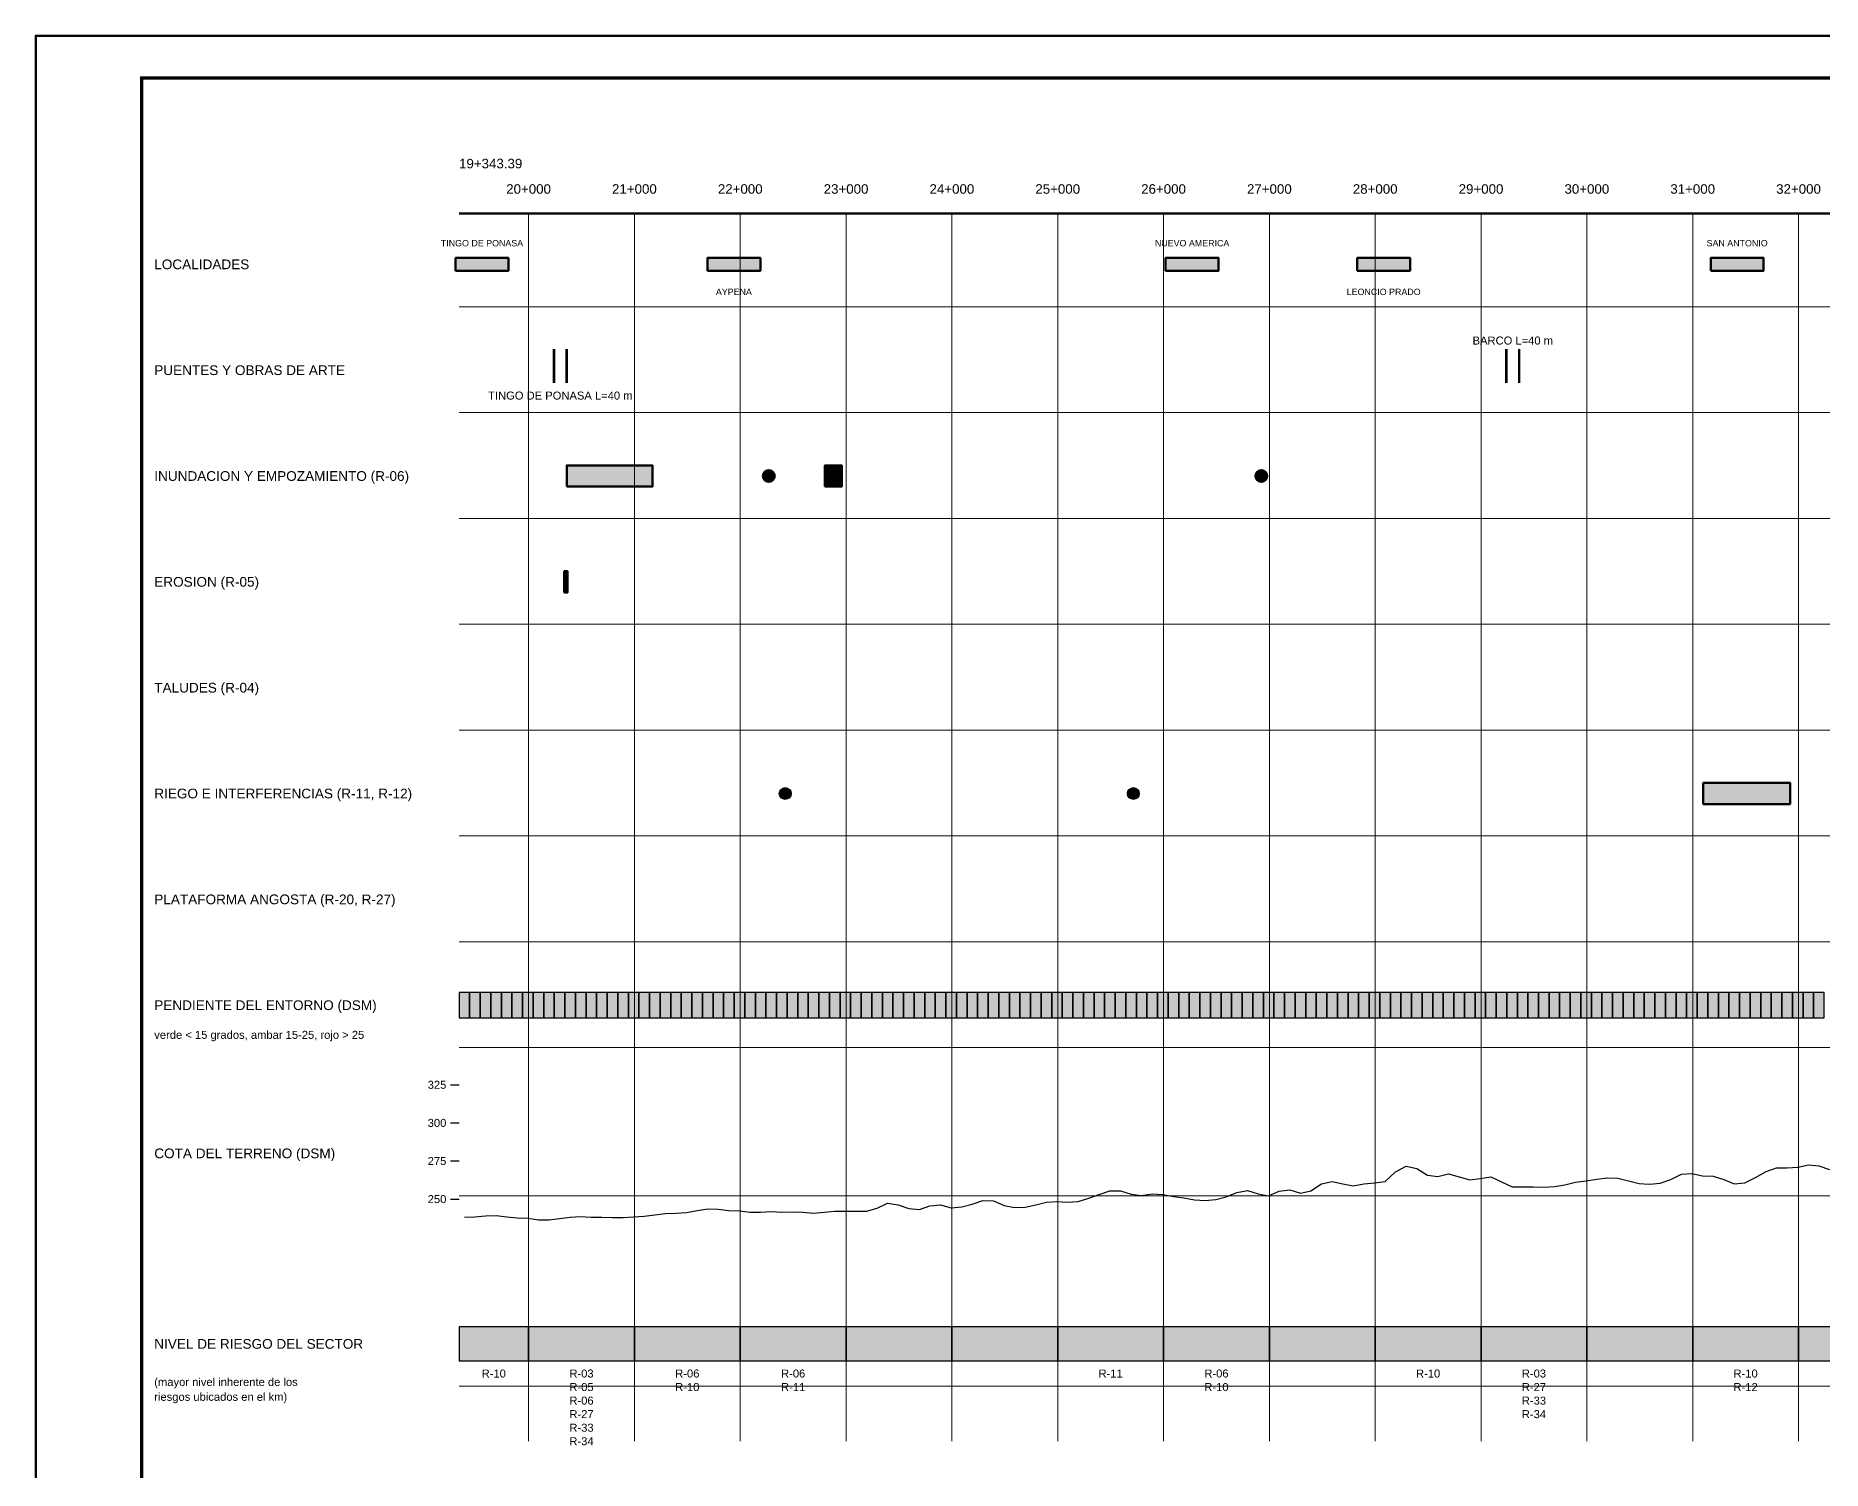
# Model space of a CAD drawing. Header units: metres. Extents: x 360050 to 393690, y 9180000 to 9233950.
# Drawn here: x 360050 to 376931, y 9190206 to 9203760 of the extents above; entities that cross this region are included whole.
import ezdxf
from ezdxf.enums import TextEntityAlignment as Align

# ---------------------------------------------------------------- set-up
doc = ezdxf.new("R2010")
doc.units = ezdxf.units.M
doc.header["$LTSCALE"] = 0.25
for name, color, linetype, lineweight in [('EJE-VIA', 5, 'CONTINUOUS', 60), ('GRILLA', 9, 'CONTINUOUS', 13), ('MARCO', 7, 'CONTINUOUS', 50), ('TERRENO', 7, 'CONTINUOUS', 30)]:
    doc.layers.add(name, color=color, linetype=linetype, lineweight=lineweight)
for name, color, linetype in [('LOCALIDADES', 7, 'CONTINUOUS'), ('PROGRESIVAS', 5, 'CONTINUOUS'), ('TEXTOS', 7, 'CONTINUOUS')]:
    doc.layers.add(name, color=color, linetype=linetype)
for name, color, linetype, true_color in [('NIVEL-ALTO', 1, 'CONTINUOUS', 0xe63c3c), ('NIVEL-BAJO', 3, 'CONTINUOUS', 0x6eb45a), ('NIVEL-MODERADO', 30, 'CONTINUOUS', 0xf5be28), ('R-INTERFERENCIAS', 3, 'CONTINUOUS', 0x00c800), ('R-PUENTES', 1, 'CONTINUOUS', 0xe60000)]:
    doc.layers.add(name, color=color, linetype=linetype, true_color=true_color)
for name, color, linetype, lineweight, true_color in [('R-EROSION', 6, 'CONTINUOUS', 100, 0xdc00dc), ('R-INUNDACION', 150, 'CONTINUOUS', 100, 0x286edc), ('R-PREDIOS', 30, 'CONTINUOUS', 100, 0xe68200), ('R-RIEGO', 140, 'CONTINUOUS', 100, 0x008c8c)]:
    doc.layers.add(name, color=color, linetype=linetype, lineweight=lineweight, true_color=true_color)
doc.styles.get("Standard").update_dxf_attribs({"font": 'arial.ttf'})

msp = doc.modelspace()

# ---------------------------------------------------------------- hatches: boundary and pattern name
at = {"layer": 'NIVEL-ALTO', "true_color": 0xe63c3c}
h = msp.add_hatch(color=7, dxfattribs=at)
h.dxf.hatch_style = 1
h.paths.add_polyline_path([(373450, 9194480), (373550, 9194480), (373550, 9194720), (373450, 9194720)])
h = msp.add_hatch(color=7, dxfattribs=at)
h.dxf.hatch_style = 1
h.paths.add_polyline_path([(373550, 9194480), (373650, 9194480), (373650, 9194720), (373550, 9194720)])
h = msp.add_hatch(color=7, dxfattribs=at)
h.dxf.hatch_style = 1
h.paths.add_polyline_path([(373650, 9194480), (373750, 9194480), (373750, 9194720), (373650, 9194720)])
at = {"layer": 'NIVEL-BAJO', "true_color": 0x6eb45a}
h = msp.add_hatch(color=7, dxfattribs=at)
h.dxf.hatch_style = 1
h.paths.add_polyline_path([(364050, 9194480), (364150, 9194480), (364150, 9194720), (364050, 9194720)])
h = msp.add_hatch(color=7, dxfattribs=at)
h.dxf.hatch_style = 1
h.paths.add_polyline_path([(364150, 9194480), (364250, 9194480), (364250, 9194720), (364150, 9194720)])
h = msp.add_hatch(color=7, dxfattribs=at)
h.dxf.hatch_style = 1
h.paths.add_polyline_path([(364250, 9194480), (364350, 9194480), (364350, 9194720), (364250, 9194720)])
h = msp.add_hatch(color=7, dxfattribs=at)
h.dxf.hatch_style = 1
h.paths.add_polyline_path([(364350, 9194480), (364450, 9194480), (364450, 9194720), (364350, 9194720)])
h = msp.add_hatch(color=7, dxfattribs=at)
h.dxf.hatch_style = 1
h.paths.add_polyline_path([(364450, 9194480), (364550, 9194480), (364550, 9194720), (364450, 9194720)])
h = msp.add_hatch(color=7, dxfattribs=at)
h.dxf.hatch_style = 1
h.paths.add_polyline_path([(364550, 9194480), (364650, 9194480), (364650, 9194720), (364550, 9194720)])
h = msp.add_hatch(color=7, dxfattribs=at)
h.dxf.hatch_style = 1
h.paths.add_polyline_path([(364650, 9194480), (364750, 9194480), (364750, 9194720), (364650, 9194720)])
h = msp.add_hatch(color=7, dxfattribs=at)
h.dxf.hatch_style = 1
h.paths.add_polyline_path([(364750, 9194480), (364850, 9194480), (364850, 9194720), (364750, 9194720)])
h = msp.add_hatch(color=7, dxfattribs=at)
h.dxf.hatch_style = 1
h.paths.add_polyline_path([(364850, 9194480), (364950, 9194480), (364950, 9194720), (364850, 9194720)])
h = msp.add_hatch(color=7, dxfattribs=at)
h.dxf.hatch_style = 1
h.paths.add_polyline_path([(364950, 9194480), (365050, 9194480), (365050, 9194720), (364950, 9194720)])
h = msp.add_hatch(color=7, dxfattribs=at)
h.dxf.hatch_style = 1
h.paths.add_polyline_path([(365050, 9194480), (365150, 9194480), (365150, 9194720), (365050, 9194720)])
h = msp.add_hatch(color=7, dxfattribs=at)
h.dxf.hatch_style = 1
h.paths.add_polyline_path([(365150, 9194480), (365250, 9194480), (365250, 9194720), (365150, 9194720)])
h = msp.add_hatch(color=7, dxfattribs=at)
h.dxf.hatch_style = 1
h.paths.add_polyline_path([(365250, 9194480), (365350, 9194480), (365350, 9194720), (365250, 9194720)])
h = msp.add_hatch(color=7, dxfattribs=at)
h.dxf.hatch_style = 1
h.paths.add_polyline_path([(365350, 9194480), (365450, 9194480), (365450, 9194720), (365350, 9194720)])
h = msp.add_hatch(color=7, dxfattribs=at)
h.dxf.hatch_style = 1
h.paths.add_polyline_path([(365450, 9194480), (365550, 9194480), (365550, 9194720), (365450, 9194720)])
h = msp.add_hatch(color=7, dxfattribs=at)
h.dxf.hatch_style = 1
h.paths.add_polyline_path([(365550, 9194480), (365650, 9194480), (365650, 9194720), (365550, 9194720)])
h = msp.add_hatch(color=7, dxfattribs=at)
h.dxf.hatch_style = 1
h.paths.add_polyline_path([(365650, 9194480), (365750, 9194480), (365750, 9194720), (365650, 9194720)])
h = msp.add_hatch(color=7, dxfattribs=at)
h.dxf.hatch_style = 1
h.paths.add_polyline_path([(365750, 9194480), (365850, 9194480), (365850, 9194720), (365750, 9194720)])
h = msp.add_hatch(color=7, dxfattribs=at)
h.dxf.hatch_style = 1
h.paths.add_polyline_path([(365850, 9194480), (365950, 9194480), (365950, 9194720), (365850, 9194720)])
h = msp.add_hatch(color=7, dxfattribs=at)
h.dxf.hatch_style = 1
h.paths.add_polyline_path([(365950, 9194480), (366050, 9194480), (366050, 9194720), (365950, 9194720)])
h = msp.add_hatch(color=7, dxfattribs=at)
h.dxf.hatch_style = 1
h.paths.add_polyline_path([(366050, 9194480), (366150, 9194480), (366150, 9194720), (366050, 9194720)])
h = msp.add_hatch(color=7, dxfattribs=at)
h.dxf.hatch_style = 1
h.paths.add_polyline_path([(366150, 9194480), (366250, 9194480), (366250, 9194720), (366150, 9194720)])
h = msp.add_hatch(color=7, dxfattribs=at)
h.dxf.hatch_style = 1
h.paths.add_polyline_path([(366250, 9194480), (366350, 9194480), (366350, 9194720), (366250, 9194720)])
h = msp.add_hatch(color=7, dxfattribs=at)
h.dxf.hatch_style = 1
h.paths.add_polyline_path([(366350, 9194480), (366450, 9194480), (366450, 9194720), (366350, 9194720)])
h = msp.add_hatch(color=7, dxfattribs=at)
h.dxf.hatch_style = 1
h.paths.add_polyline_path([(366450, 9194480), (366550, 9194480), (366550, 9194720), (366450, 9194720)])
h = msp.add_hatch(color=7, dxfattribs=at)
h.dxf.hatch_style = 1
h.paths.add_polyline_path([(366550, 9194480), (366650, 9194480), (366650, 9194720), (366550, 9194720)])
h = msp.add_hatch(color=7, dxfattribs=at)
h.dxf.hatch_style = 1
h.paths.add_polyline_path([(366650, 9194480), (366750, 9194480), (366750, 9194720), (366650, 9194720)])
h = msp.add_hatch(color=7, dxfattribs=at)
h.dxf.hatch_style = 1
h.paths.add_polyline_path([(366750, 9194480), (366850, 9194480), (366850, 9194720), (366750, 9194720)])
h = msp.add_hatch(color=7, dxfattribs=at)
h.dxf.hatch_style = 1
h.paths.add_polyline_path([(366850, 9194480), (366950, 9194480), (366950, 9194720), (366850, 9194720)])
h = msp.add_hatch(color=7, dxfattribs=at)
h.dxf.hatch_style = 1
h.paths.add_polyline_path([(366950, 9194480), (367050, 9194480), (367050, 9194720), (366950, 9194720)])
h = msp.add_hatch(color=7, dxfattribs=at)
h.dxf.hatch_style = 1
h.paths.add_polyline_path([(367050, 9194480), (367150, 9194480), (367150, 9194720), (367050, 9194720)])
h = msp.add_hatch(color=7, dxfattribs=at)
h.dxf.hatch_style = 1
h.paths.add_polyline_path([(367150, 9194480), (367250, 9194480), (367250, 9194720), (367150, 9194720)])
h = msp.add_hatch(color=7, dxfattribs=at)
h.dxf.hatch_style = 1
h.paths.add_polyline_path([(367250, 9194480), (367350, 9194480), (367350, 9194720), (367250, 9194720)])
h = msp.add_hatch(color=7, dxfattribs=at)
h.dxf.hatch_style = 1
h.paths.add_polyline_path([(367350, 9194480), (367450, 9194480), (367450, 9194720), (367350, 9194720)])
h = msp.add_hatch(color=7, dxfattribs=at)
h.dxf.hatch_style = 1
h.paths.add_polyline_path([(367450, 9194480), (367550, 9194480), (367550, 9194720), (367450, 9194720)])
h = msp.add_hatch(color=7, dxfattribs=at)
h.dxf.hatch_style = 1
h.paths.add_polyline_path([(367550, 9194480), (367650, 9194480), (367650, 9194720), (367550, 9194720)])
h = msp.add_hatch(color=7, dxfattribs=at)
h.dxf.hatch_style = 1
h.paths.add_polyline_path([(367650, 9194480), (367750, 9194480), (367750, 9194720), (367650, 9194720)])
h = msp.add_hatch(color=7, dxfattribs=at)
h.dxf.hatch_style = 1
h.paths.add_polyline_path([(367750, 9194480), (367850, 9194480), (367850, 9194720), (367750, 9194720)])
h = msp.add_hatch(color=7, dxfattribs=at)
h.dxf.hatch_style = 1
h.paths.add_polyline_path([(367850, 9194480), (367950, 9194480), (367950, 9194720), (367850, 9194720)])
h = msp.add_hatch(color=7, dxfattribs=at)
h.dxf.hatch_style = 1
h.paths.add_polyline_path([(367950, 9194480), (368050, 9194480), (368050, 9194720), (367950, 9194720)])
h = msp.add_hatch(color=7, dxfattribs=at)
h.dxf.hatch_style = 1
h.paths.add_polyline_path([(368050, 9194480), (368150, 9194480), (368150, 9194720), (368050, 9194720)])
h = msp.add_hatch(color=7, dxfattribs=at)
h.dxf.hatch_style = 1
h.paths.add_polyline_path([(368150, 9194480), (368250, 9194480), (368250, 9194720), (368150, 9194720)])
h = msp.add_hatch(color=7, dxfattribs=at)
h.dxf.hatch_style = 1
h.paths.add_polyline_path([(368250, 9194480), (368350, 9194480), (368350, 9194720), (368250, 9194720)])
h = msp.add_hatch(color=7, dxfattribs=at)
h.dxf.hatch_style = 1
h.paths.add_polyline_path([(368350, 9194480), (368450, 9194480), (368450, 9194720), (368350, 9194720)])
h = msp.add_hatch(color=7, dxfattribs=at)
h.dxf.hatch_style = 1
h.paths.add_polyline_path([(368450, 9194480), (368550, 9194480), (368550, 9194720), (368450, 9194720)])
h = msp.add_hatch(color=7, dxfattribs=at)
h.dxf.hatch_style = 1
h.paths.add_polyline_path([(368550, 9194480), (368650, 9194480), (368650, 9194720), (368550, 9194720)])
h = msp.add_hatch(color=7, dxfattribs=at)
h.dxf.hatch_style = 1
h.paths.add_polyline_path([(368650, 9194480), (368750, 9194480), (368750, 9194720), (368650, 9194720)])
h = msp.add_hatch(color=7, dxfattribs=at)
h.dxf.hatch_style = 1
h.paths.add_polyline_path([(368750, 9194480), (368850, 9194480), (368850, 9194720), (368750, 9194720)])
h = msp.add_hatch(color=7, dxfattribs=at)
h.dxf.hatch_style = 1
h.paths.add_polyline_path([(368850, 9194480), (368950, 9194480), (368950, 9194720), (368850, 9194720)])
h = msp.add_hatch(color=7, dxfattribs=at)
h.dxf.hatch_style = 1
h.paths.add_polyline_path([(368950, 9194480), (369050, 9194480), (369050, 9194720), (368950, 9194720)])
h = msp.add_hatch(color=7, dxfattribs=at)
h.dxf.hatch_style = 1
h.paths.add_polyline_path([(369050, 9194480), (369150, 9194480), (369150, 9194720), (369050, 9194720)])
h = msp.add_hatch(color=7, dxfattribs=at)
h.dxf.hatch_style = 1
h.paths.add_polyline_path([(369150, 9194480), (369250, 9194480), (369250, 9194720), (369150, 9194720)])
h = msp.add_hatch(color=7, dxfattribs=at)
h.dxf.hatch_style = 1
h.paths.add_polyline_path([(369250, 9194480), (369350, 9194480), (369350, 9194720), (369250, 9194720)])
h = msp.add_hatch(color=7, dxfattribs=at)
h.dxf.hatch_style = 1
h.paths.add_polyline_path([(369350, 9194480), (369450, 9194480), (369450, 9194720), (369350, 9194720)])
h = msp.add_hatch(color=7, dxfattribs=at)
h.dxf.hatch_style = 1
h.paths.add_polyline_path([(369450, 9194480), (369550, 9194480), (369550, 9194720), (369450, 9194720)])
h = msp.add_hatch(color=7, dxfattribs=at)
h.dxf.hatch_style = 1
h.paths.add_polyline_path([(369550, 9194480), (369650, 9194480), (369650, 9194720), (369550, 9194720)])
h = msp.add_hatch(color=7, dxfattribs=at)
h.dxf.hatch_style = 1
h.paths.add_polyline_path([(369650, 9194480), (369750, 9194480), (369750, 9194720), (369650, 9194720)])
h = msp.add_hatch(color=7, dxfattribs=at)
h.dxf.hatch_style = 1
h.paths.add_polyline_path([(369750, 9194480), (369850, 9194480), (369850, 9194720), (369750, 9194720)])
h = msp.add_hatch(color=7, dxfattribs=at)
h.dxf.hatch_style = 1
h.paths.add_polyline_path([(369850, 9194480), (369950, 9194480), (369950, 9194720), (369850, 9194720)])
h = msp.add_hatch(color=7, dxfattribs=at)
h.dxf.hatch_style = 1
h.paths.add_polyline_path([(369950, 9194480), (370050, 9194480), (370050, 9194720), (369950, 9194720)])
h = msp.add_hatch(color=7, dxfattribs=at)
h.dxf.hatch_style = 1
h.paths.add_polyline_path([(370050, 9194480), (370150, 9194480), (370150, 9194720), (370050, 9194720)])
h = msp.add_hatch(color=7, dxfattribs=at)
h.dxf.hatch_style = 1
h.paths.add_polyline_path([(370850, 9194480), (370950, 9194480), (370950, 9194720), (370850, 9194720)])
h = msp.add_hatch(color=7, dxfattribs=at)
h.dxf.hatch_style = 1
h.paths.add_polyline_path([(370950, 9194480), (371050, 9194480), (371050, 9194720), (370950, 9194720)])
h = msp.add_hatch(color=7, dxfattribs=at)
h.dxf.hatch_style = 1
h.paths.add_polyline_path([(371050, 9194480), (371150, 9194480), (371150, 9194720), (371050, 9194720)])
h = msp.add_hatch(color=7, dxfattribs=at)
h.dxf.hatch_style = 1
h.paths.add_polyline_path([(371150, 9194480), (371250, 9194480), (371250, 9194720), (371150, 9194720)])
h = msp.add_hatch(color=7, dxfattribs=at)
h.dxf.hatch_style = 1
h.paths.add_polyline_path([(371250, 9194480), (371350, 9194480), (371350, 9194720), (371250, 9194720)])
h = msp.add_hatch(color=7, dxfattribs=at)
h.dxf.hatch_style = 1
h.paths.add_polyline_path([(371350, 9194480), (371450, 9194480), (371450, 9194720), (371350, 9194720)])
h = msp.add_hatch(color=7, dxfattribs=at)
h.dxf.hatch_style = 1
h.paths.add_polyline_path([(371450, 9194480), (371550, 9194480), (371550, 9194720), (371450, 9194720)])
h = msp.add_hatch(color=7, dxfattribs=at)
h.dxf.hatch_style = 1
h.paths.add_polyline_path([(371550, 9194480), (371650, 9194480), (371650, 9194720), (371550, 9194720)])
h = msp.add_hatch(color=7, dxfattribs=at)
h.dxf.hatch_style = 1
h.paths.add_polyline_path([(371650, 9194480), (371750, 9194480), (371750, 9194720), (371650, 9194720)])
h = msp.add_hatch(color=7, dxfattribs=at)
h.dxf.hatch_style = 1
h.paths.add_polyline_path([(371750, 9194480), (371850, 9194480), (371850, 9194720), (371750, 9194720)])
h = msp.add_hatch(color=7, dxfattribs=at)
h.dxf.hatch_style = 1
h.paths.add_polyline_path([(371850, 9194480), (371950, 9194480), (371950, 9194720), (371850, 9194720)])
h = msp.add_hatch(color=7, dxfattribs=at)
h.dxf.hatch_style = 1
h.paths.add_polyline_path([(371950, 9194480), (372050, 9194480), (372050, 9194720), (371950, 9194720)])
h = msp.add_hatch(color=7, dxfattribs=at)
h.dxf.hatch_style = 1
h.paths.add_polyline_path([(372050, 9194480), (372150, 9194480), (372150, 9194720), (372050, 9194720)])
h = msp.add_hatch(color=7, dxfattribs=at)
h.dxf.hatch_style = 1
h.paths.add_polyline_path([(372150, 9194480), (372250, 9194480), (372250, 9194720), (372150, 9194720)])
h = msp.add_hatch(color=7, dxfattribs=at)
h.dxf.hatch_style = 1
h.paths.add_polyline_path([(372250, 9194480), (372350, 9194480), (372350, 9194720), (372250, 9194720)])
h = msp.add_hatch(color=7, dxfattribs=at)
h.dxf.hatch_style = 1
h.paths.add_polyline_path([(372450, 9194480), (372550, 9194480), (372550, 9194720), (372450, 9194720)])
h = msp.add_hatch(color=7, dxfattribs=at)
h.dxf.hatch_style = 1
h.paths.add_polyline_path([(372550, 9194480), (372650, 9194480), (372650, 9194720), (372550, 9194720)])
h = msp.add_hatch(color=7, dxfattribs=at)
h.dxf.hatch_style = 1
h.paths.add_polyline_path([(372650, 9194480), (372750, 9194480), (372750, 9194720), (372650, 9194720)])
h = msp.add_hatch(color=7, dxfattribs=at)
h.dxf.hatch_style = 1
h.paths.add_polyline_path([(372750, 9194480), (372850, 9194480), (372850, 9194720), (372750, 9194720)])
h = msp.add_hatch(color=7, dxfattribs=at)
h.dxf.hatch_style = 1
h.paths.add_polyline_path([(373250, 9194480), (373350, 9194480), (373350, 9194720), (373250, 9194720)])
h = msp.add_hatch(color=7, dxfattribs=at)
h.dxf.hatch_style = 1
h.paths.add_polyline_path([(373950, 9194480), (374050, 9194480), (374050, 9194720), (373950, 9194720)])
h = msp.add_hatch(color=7, dxfattribs=at)
h.dxf.hatch_style = 1
h.paths.add_polyline_path([(374050, 9194480), (374150, 9194480), (374150, 9194720), (374050, 9194720)])
h = msp.add_hatch(color=7, dxfattribs=at)
h.dxf.hatch_style = 1
h.paths.add_polyline_path([(374150, 9194480), (374250, 9194480), (374250, 9194720), (374150, 9194720)])
h = msp.add_hatch(color=7, dxfattribs=at)
h.dxf.hatch_style = 1
h.paths.add_polyline_path([(374250, 9194480), (374350, 9194480), (374350, 9194720), (374250, 9194720)])
h = msp.add_hatch(color=7, dxfattribs=at)
h.dxf.hatch_style = 1
h.paths.add_polyline_path([(374350, 9194480), (374450, 9194480), (374450, 9194720), (374350, 9194720)])
h = msp.add_hatch(color=7, dxfattribs=at)
h.dxf.hatch_style = 1
h.paths.add_polyline_path([(374450, 9194480), (374550, 9194480), (374550, 9194720), (374450, 9194720)])
h = msp.add_hatch(color=7, dxfattribs=at)
h.dxf.hatch_style = 1
h.paths.add_polyline_path([(374550, 9194480), (374650, 9194480), (374650, 9194720), (374550, 9194720)])
h = msp.add_hatch(color=7, dxfattribs=at)
h.dxf.hatch_style = 1
h.paths.add_polyline_path([(374650, 9194480), (374750, 9194480), (374750, 9194720), (374650, 9194720)])
h = msp.add_hatch(color=7, dxfattribs=at)
h.dxf.hatch_style = 1
h.paths.add_polyline_path([(374750, 9194480), (374850, 9194480), (374850, 9194720), (374750, 9194720)])
h = msp.add_hatch(color=7, dxfattribs=at)
h.dxf.hatch_style = 1
h.paths.add_polyline_path([(374850, 9194480), (374950, 9194480), (374950, 9194720), (374850, 9194720)])
h = msp.add_hatch(color=7, dxfattribs=at)
h.dxf.hatch_style = 1
h.paths.add_polyline_path([(374950, 9194480), (375050, 9194480), (375050, 9194720), (374950, 9194720)])
h = msp.add_hatch(color=7, dxfattribs=at)
h.dxf.hatch_style = 1
h.paths.add_polyline_path([(375050, 9194480), (375150, 9194480), (375150, 9194720), (375050, 9194720)])
h = msp.add_hatch(color=7, dxfattribs=at)
h.dxf.hatch_style = 1
h.paths.add_polyline_path([(375350, 9194480), (375450, 9194480), (375450, 9194720), (375350, 9194720)])
h = msp.add_hatch(color=7, dxfattribs=at)
h.dxf.hatch_style = 1
h.paths.add_polyline_path([(375450, 9194480), (375550, 9194480), (375550, 9194720), (375450, 9194720)])
h = msp.add_hatch(color=7, dxfattribs=at)
h.dxf.hatch_style = 1
h.paths.add_polyline_path([(375650, 9194480), (375750, 9194480), (375750, 9194720), (375650, 9194720)])
h = msp.add_hatch(color=7, dxfattribs=at)
h.dxf.hatch_style = 1
h.paths.add_polyline_path([(375750, 9194480), (375850, 9194480), (375850, 9194720), (375750, 9194720)])
h = msp.add_hatch(color=7, dxfattribs=at)
h.dxf.hatch_style = 1
h.paths.add_polyline_path([(375850, 9194480), (375950, 9194480), (375950, 9194720), (375850, 9194720)])
h = msp.add_hatch(color=7, dxfattribs=at)
h.dxf.hatch_style = 1
h.paths.add_polyline_path([(375950, 9194480), (376050, 9194480), (376050, 9194720), (375950, 9194720)])
h = msp.add_hatch(color=7, dxfattribs=at)
h.dxf.hatch_style = 1
h.paths.add_polyline_path([(376750, 9194480), (376850, 9194480), (376850, 9194720), (376750, 9194720)])
h = msp.add_hatch(color=7, dxfattribs=at)
h.dxf.hatch_style = 1
h.paths.add_polyline_path([(376850, 9194480), (376950, 9194480), (376950, 9194720), (376850, 9194720)])
h = msp.add_hatch(color=7, dxfattribs=at)
h.dxf.hatch_style = 1
h.paths.add_polyline_path([(367707, 9191240), (368707, 9191240), (368707, 9191560), (367707, 9191560)])
h = msp.add_hatch(color=7, dxfattribs=at)
h.dxf.hatch_style = 1
h.paths.add_polyline_path([(368707, 9191240), (369707, 9191240), (369707, 9191560), (368707, 9191560)])
h = msp.add_hatch(color=7, dxfattribs=at)
h.dxf.hatch_style = 1
h.paths.add_polyline_path([(371707, 9191240), (372707, 9191240), (372707, 9191560), (371707, 9191560)])
h = msp.add_hatch(color=7, dxfattribs=at)
h.dxf.hatch_style = 1
h.paths.add_polyline_path([(374707, 9191240), (375707, 9191240), (375707, 9191560), (374707, 9191560)])
at = {"layer": 'NIVEL-MODERADO', "true_color": 0xf5be28}
h = msp.add_hatch(color=7, dxfattribs=at)
h.dxf.hatch_style = 1
h.paths.add_polyline_path([(370150, 9194480), (370250, 9194480), (370250, 9194720), (370150, 9194720)])
h = msp.add_hatch(color=7, dxfattribs=at)
h.dxf.hatch_style = 1
h.paths.add_polyline_path([(370250, 9194480), (370350, 9194480), (370350, 9194720), (370250, 9194720)])
h = msp.add_hatch(color=7, dxfattribs=at)
h.dxf.hatch_style = 1
h.paths.add_polyline_path([(370350, 9194480), (370450, 9194480), (370450, 9194720), (370350, 9194720)])
h = msp.add_hatch(color=7, dxfattribs=at)
h.dxf.hatch_style = 1
h.paths.add_polyline_path([(370450, 9194480), (370550, 9194480), (370550, 9194720), (370450, 9194720)])
h = msp.add_hatch(color=7, dxfattribs=at)
h.dxf.hatch_style = 1
h.paths.add_polyline_path([(370550, 9194480), (370650, 9194480), (370650, 9194720), (370550, 9194720)])
h = msp.add_hatch(color=7, dxfattribs=at)
h.dxf.hatch_style = 1
h.paths.add_polyline_path([(370650, 9194480), (370750, 9194480), (370750, 9194720), (370650, 9194720)])
h = msp.add_hatch(color=7, dxfattribs=at)
h.dxf.hatch_style = 1
h.paths.add_polyline_path([(370750, 9194480), (370850, 9194480), (370850, 9194720), (370750, 9194720)])
h = msp.add_hatch(color=7, dxfattribs=at)
h.dxf.hatch_style = 1
h.paths.add_polyline_path([(372350, 9194480), (372450, 9194480), (372450, 9194720), (372350, 9194720)])
h = msp.add_hatch(color=7, dxfattribs=at)
h.dxf.hatch_style = 1
h.paths.add_polyline_path([(372850, 9194480), (372950, 9194480), (372950, 9194720), (372850, 9194720)])
h = msp.add_hatch(color=7, dxfattribs=at)
h.dxf.hatch_style = 1
h.paths.add_polyline_path([(372950, 9194480), (373050, 9194480), (373050, 9194720), (372950, 9194720)])
h = msp.add_hatch(color=7, dxfattribs=at)
h.dxf.hatch_style = 1
h.paths.add_polyline_path([(373050, 9194480), (373150, 9194480), (373150, 9194720), (373050, 9194720)])
h = msp.add_hatch(color=7, dxfattribs=at)
h.dxf.hatch_style = 1
h.paths.add_polyline_path([(373150, 9194480), (373250, 9194480), (373250, 9194720), (373150, 9194720)])
h = msp.add_hatch(color=7, dxfattribs=at)
h.dxf.hatch_style = 1
h.paths.add_polyline_path([(373350, 9194480), (373450, 9194480), (373450, 9194720), (373350, 9194720)])
h = msp.add_hatch(color=7, dxfattribs=at)
h.dxf.hatch_style = 1
h.paths.add_polyline_path([(373750, 9194480), (373850, 9194480), (373850, 9194720), (373750, 9194720)])
h = msp.add_hatch(color=7, dxfattribs=at)
h.dxf.hatch_style = 1
h.paths.add_polyline_path([(373850, 9194480), (373950, 9194480), (373950, 9194720), (373850, 9194720)])
h = msp.add_hatch(color=7, dxfattribs=at)
h.dxf.hatch_style = 1
h.paths.add_polyline_path([(375150, 9194480), (375250, 9194480), (375250, 9194720), (375150, 9194720)])
h = msp.add_hatch(color=7, dxfattribs=at)
h.dxf.hatch_style = 1
h.paths.add_polyline_path([(375250, 9194480), (375350, 9194480), (375350, 9194720), (375250, 9194720)])
h = msp.add_hatch(color=7, dxfattribs=at)
h.dxf.hatch_style = 1
h.paths.add_polyline_path([(375550, 9194480), (375650, 9194480), (375650, 9194720), (375550, 9194720)])
h = msp.add_hatch(color=7, dxfattribs=at)
h.dxf.hatch_style = 1
h.paths.add_polyline_path([(376050, 9194480), (376150, 9194480), (376150, 9194720), (376050, 9194720)])
h = msp.add_hatch(color=7, dxfattribs=at)
h.dxf.hatch_style = 1
h.paths.add_polyline_path([(376150, 9194480), (376250, 9194480), (376250, 9194720), (376150, 9194720)])
h = msp.add_hatch(color=7, dxfattribs=at)
h.dxf.hatch_style = 1
h.paths.add_polyline_path([(376250, 9194480), (376350, 9194480), (376350, 9194720), (376250, 9194720)])
h = msp.add_hatch(color=7, dxfattribs=at)
h.dxf.hatch_style = 1
h.paths.add_polyline_path([(376350, 9194480), (376450, 9194480), (376450, 9194720), (376350, 9194720)])
h = msp.add_hatch(color=7, dxfattribs=at)
h.dxf.hatch_style = 1
h.paths.add_polyline_path([(376450, 9194480), (376550, 9194480), (376550, 9194720), (376450, 9194720)])
h = msp.add_hatch(color=7, dxfattribs=at)
h.dxf.hatch_style = 1
h.paths.add_polyline_path([(376550, 9194480), (376650, 9194480), (376650, 9194720), (376550, 9194720)])
h = msp.add_hatch(color=7, dxfattribs=at)
h.dxf.hatch_style = 1
h.paths.add_polyline_path([(376650, 9194480), (376750, 9194480), (376750, 9194720), (376650, 9194720)])
h = msp.add_hatch(color=7, dxfattribs=at)
h.dxf.hatch_style = 1
h.paths.add_polyline_path([(364050, 9191240), (364707, 9191240), (364707, 9191560), (364050, 9191560)])
h = msp.add_hatch(color=7, dxfattribs=at)
h.dxf.hatch_style = 1
h.paths.add_polyline_path([(364707, 9191240), (365707, 9191240), (365707, 9191560), (364707, 9191560)])
h = msp.add_hatch(color=7, dxfattribs=at)
h.dxf.hatch_style = 1
h.paths.add_polyline_path([(365707, 9191240), (366707, 9191240), (366707, 9191560), (365707, 9191560)])
h = msp.add_hatch(color=7, dxfattribs=at)
h.dxf.hatch_style = 1
h.paths.add_polyline_path([(366707, 9191240), (367707, 9191240), (367707, 9191560), (366707, 9191560)])
h = msp.add_hatch(color=7, dxfattribs=at)
h.dxf.hatch_style = 1
h.paths.add_polyline_path([(369707, 9191240), (370707, 9191240), (370707, 9191560), (369707, 9191560)])
h = msp.add_hatch(color=7, dxfattribs=at)
h.dxf.hatch_style = 1
h.paths.add_polyline_path([(370707, 9191240), (371707, 9191240), (371707, 9191560), (370707, 9191560)])
h = msp.add_hatch(color=7, dxfattribs=at)
h.dxf.hatch_style = 1
h.paths.add_polyline_path([(372707, 9191240), (373707, 9191240), (373707, 9191560), (372707, 9191560)])
h = msp.add_hatch(color=7, dxfattribs=at)
h.dxf.hatch_style = 1
h.paths.add_polyline_path([(373707, 9191240), (374707, 9191240), (374707, 9191560), (373707, 9191560)])
h = msp.add_hatch(color=7, dxfattribs=at)
h.dxf.hatch_style = 1
h.paths.add_polyline_path([(375707, 9191240), (376707, 9191240), (376707, 9191560), (375707, 9191560)])
h = msp.add_hatch(color=7, dxfattribs=at)
h.dxf.hatch_style = 1
h.paths.add_polyline_path([(376707, 9191240), (377707, 9191240), (377707, 9191560), (376707, 9191560)])
at = {"layer": 'R-EROSION', "true_color": 0xdc00dc}
h = msp.add_hatch(color=7, dxfattribs=at)
h.dxf.hatch_style = 1
h.paths.add_polyline_path([(365044, 9198500), (365076, 9198500), (365076, 9198700), (365044, 9198700)])
at = {"layer": 'R-INTERFERENCIAS'}
h = msp.add_hatch(color=256, dxfattribs=at)
edge = h.paths.add_edge_path()
edge.add_arc((367132, 9196600), 56, 0, 360)
h = msp.add_hatch(color=256, dxfattribs=at)
edge = h.paths.add_edge_path()
edge.add_arc((370422, 9196600), 56, 0, 360)
at = {"layer": 'R-INUNDACION', "true_color": 0x286edc}
h = msp.add_hatch(color=7, dxfattribs=at)
h.dxf.hatch_style = 1
h.paths.add_polyline_path([(365067, 9199500), (365877, 9199500), (365877, 9199700), (365067, 9199700)])
h = msp.add_hatch(color=7, dxfattribs=at)
h.dxf.hatch_style = 1
h.paths.add_polyline_path([(367507, 9199500), (367667, 9199500), (367667, 9199700), (367507, 9199700)])
at = {"layer": 'R-INUNDACION'}
h = msp.add_hatch(color=256, dxfattribs=at)
edge = h.paths.add_edge_path()
edge.add_arc((366977, 9199600), 56, 0, 360)
h = msp.add_hatch(color=256, dxfattribs=at)
edge = h.paths.add_edge_path()
edge.add_arc((371631, 9199600), 56, 0, 360)
at = {"layer": 'R-PREDIOS', "true_color": 0xe68200}
h = msp.add_hatch(color=7, dxfattribs=at)
h.dxf.hatch_style = 1
h.paths.add_polyline_path([(364017, 9201540), (364517, 9201540), (364517, 9201660), (364017, 9201660)])
h = msp.add_hatch(color=7, dxfattribs=at)
h.dxf.hatch_style = 1
h.paths.add_polyline_path([(366397, 9201540), (366897, 9201540), (366897, 9201660), (366397, 9201660)])
h = msp.add_hatch(color=7, dxfattribs=at)
h.dxf.hatch_style = 1
h.paths.add_polyline_path([(370727, 9201540), (371227, 9201540), (371227, 9201660), (370727, 9201660)])
h = msp.add_hatch(color=7, dxfattribs=at)
h.dxf.hatch_style = 1
h.paths.add_polyline_path([(372537, 9201540), (373037, 9201540), (373037, 9201660), (372537, 9201660)])
h = msp.add_hatch(color=7, dxfattribs=at)
h.dxf.hatch_style = 1
h.paths.add_polyline_path([(375877, 9201540), (376377, 9201540), (376377, 9201660), (375877, 9201660)])
at = {"layer": 'R-RIEGO', "true_color": 0x008c8c}
h = msp.add_hatch(color=7, dxfattribs=at)
h.dxf.hatch_style = 1
h.paths.add_polyline_path([(375807, 9196500), (376627, 9196500), (376627, 9196700), (375807, 9196700)])

# ---------------------------------------------------------------- linework, layer by layer
at = {"layer": 'EJE-VIA'}
msp.add_line((364050, 9202080), (389400, 9202080), dxfattribs=at)
at = {"layer": 'GRILLA'}
for p, q in [((364707, 9202080), (364707, 9190480)), ((365707, 9202080), (365707, 9190480)), ((366707, 9202080), (366707, 9190480)), ((367707, 9202080), (367707, 9190480)), ((368707, 9202080), (368707, 9190480)), ((369707, 9202080), (369707, 9190480)), ((370707, 9202080), (370707, 9190480)), ((371707, 9202080), (371707, 9190480)), ((372707, 9202080), (372707, 9190480)), ((373707, 9202080), (373707, 9190480)), ((374707, 9202080), (374707, 9190480)), ((375707, 9202080), (375707, 9190480)), ((376707, 9202080), (376707, 9190480)), ((364050, 9201200), (389400, 9201200)), ((364050, 9200200), (389400, 9200200)), ((364050, 9199200), (389400, 9199200)), ((364050, 9198200), (389400, 9198200)), ((364050, 9197200), (389400, 9197200)), ((364050, 9196200), (389400, 9196200)), ((364050, 9195200), (389400, 9195200)), ((364050, 9194200), (389400, 9194200)), ((364050, 9192800), (389400, 9192800)), ((364050, 9191000), (389400, 9191000))]:
    msp.add_line(p, q, dxfattribs=at)
at = {"layer": 'MARCO'}
msp.add_lwpolyline([(360050, 9180000), (393690, 9180000), (393690, 9203760), (360050, 9203760)], close=True, dxfattribs=at)
at = {"layer": 'MARCO', "const_width": 32}
msp.add_lwpolyline([(361050, 9180400), (393290, 9180400), (393290, 9203360), (361050, 9203360)], close=True, dxfattribs=at)
at = {"layer": 'NIVEL-ALTO'}
for points in [[(373450, 9194480), (373550, 9194480), (373550, 9194720), (373450, 9194720)], [(373550, 9194480), (373650, 9194480), (373650, 9194720), (373550, 9194720)], [(373650, 9194480), (373750, 9194480), (373750, 9194720), (373650, 9194720)]]:
    msp.add_lwpolyline(points, close=True, dxfattribs=at)
at = {"layer": 'NIVEL-BAJO'}
for points in [[(364050, 9194480), (364150, 9194480), (364150, 9194720), (364050, 9194720)], [(364150, 9194480), (364250, 9194480), (364250, 9194720), (364150, 9194720)], [(364250, 9194480), (364350, 9194480), (364350, 9194720), (364250, 9194720)], [(364350, 9194480), (364450, 9194480), (364450, 9194720), (364350, 9194720)], [(364450, 9194480), (364550, 9194480), (364550, 9194720), (364450, 9194720)], [(364550, 9194480), (364650, 9194480), (364650, 9194720), (364550, 9194720)], [(364650, 9194480), (364750, 9194480), (364750, 9194720), (364650, 9194720)], [(364750, 9194480), (364850, 9194480), (364850, 9194720), (364750, 9194720)], [(364850, 9194480), (364950, 9194480), (364950, 9194720), (364850, 9194720)], [(364950, 9194480), (365050, 9194480), (365050, 9194720), (364950, 9194720)], [(365050, 9194480), (365150, 9194480), (365150, 9194720), (365050, 9194720)], [(365150, 9194480), (365250, 9194480), (365250, 9194720), (365150, 9194720)], [(365250, 9194480), (365350, 9194480), (365350, 9194720), (365250, 9194720)], [(365350, 9194480), (365450, 9194480), (365450, 9194720), (365350, 9194720)], [(365450, 9194480), (365550, 9194480), (365550, 9194720), (365450, 9194720)], [(365550, 9194480), (365650, 9194480), (365650, 9194720), (365550, 9194720)], [(365650, 9194480), (365750, 9194480), (365750, 9194720), (365650, 9194720)], [(365750, 9194480), (365850, 9194480), (365850, 9194720), (365750, 9194720)], [(365850, 9194480), (365950, 9194480), (365950, 9194720), (365850, 9194720)], [(365950, 9194480), (366050, 9194480), (366050, 9194720), (365950, 9194720)], [(366050, 9194480), (366150, 9194480), (366150, 9194720), (366050, 9194720)], [(366150, 9194480), (366250, 9194480), (366250, 9194720), (366150, 9194720)], [(366250, 9194480), (366350, 9194480), (366350, 9194720), (366250, 9194720)], [(366350, 9194480), (366450, 9194480), (366450, 9194720), (366350, 9194720)], [(366450, 9194480), (366550, 9194480), (366550, 9194720), (366450, 9194720)], [(366550, 9194480), (366650, 9194480), (366650, 9194720), (366550, 9194720)], [(366650, 9194480), (366750, 9194480), (366750, 9194720), (366650, 9194720)], [(366750, 9194480), (366850, 9194480), (366850, 9194720), (366750, 9194720)], [(366850, 9194480), (366950, 9194480), (366950, 9194720), (366850, 9194720)], [(366950, 9194480), (367050, 9194480), (367050, 9194720), (366950, 9194720)], [(367050, 9194480), (367150, 9194480), (367150, 9194720), (367050, 9194720)], [(367150, 9194480), (367250, 9194480), (367250, 9194720), (367150, 9194720)], [(367250, 9194480), (367350, 9194480), (367350, 9194720), (367250, 9194720)], [(367350, 9194480), (367450, 9194480), (367450, 9194720), (367350, 9194720)], [(367450, 9194480), (367550, 9194480), (367550, 9194720), (367450, 9194720)], [(367550, 9194480), (367650, 9194480), (367650, 9194720), (367550, 9194720)], [(367650, 9194480), (367750, 9194480), (367750, 9194720), (367650, 9194720)], [(367750, 9194480), (367850, 9194480), (367850, 9194720), (367750, 9194720)], [(367850, 9194480), (367950, 9194480), (367950, 9194720), (367850, 9194720)], [(367950, 9194480), (368050, 9194480), (368050, 9194720), (367950, 9194720)], [(368050, 9194480), (368150, 9194480), (368150, 9194720), (368050, 9194720)], [(368150, 9194480), (368250, 9194480), (368250, 9194720), (368150, 9194720)], [(368250, 9194480), (368350, 9194480), (368350, 9194720), (368250, 9194720)], [(368350, 9194480), (368450, 9194480), (368450, 9194720), (368350, 9194720)], [(368450, 9194480), (368550, 9194480), (368550, 9194720), (368450, 9194720)], [(368550, 9194480), (368650, 9194480), (368650, 9194720), (368550, 9194720)], [(368650, 9194480), (368750, 9194480), (368750, 9194720), (368650, 9194720)], [(368750, 9194480), (368850, 9194480), (368850, 9194720), (368750, 9194720)], [(368850, 9194480), (368950, 9194480), (368950, 9194720), (368850, 9194720)], [(368950, 9194480), (369050, 9194480), (369050, 9194720), (368950, 9194720)], [(369050, 9194480), (369150, 9194480), (369150, 9194720), (369050, 9194720)], [(369150, 9194480), (369250, 9194480), (369250, 9194720), (369150, 9194720)], [(369250, 9194480), (369350, 9194480), (369350, 9194720), (369250, 9194720)], [(369350, 9194480), (369450, 9194480), (369450, 9194720), (369350, 9194720)], [(369450, 9194480), (369550, 9194480), (369550, 9194720), (369450, 9194720)], [(369550, 9194480), (369650, 9194480), (369650, 9194720), (369550, 9194720)], [(369650, 9194480), (369750, 9194480), (369750, 9194720), (369650, 9194720)], [(369750, 9194480), (369850, 9194480), (369850, 9194720), (369750, 9194720)], [(369850, 9194480), (369950, 9194480), (369950, 9194720), (369850, 9194720)], [(369950, 9194480), (370050, 9194480), (370050, 9194720), (369950, 9194720)], [(370050, 9194480), (370150, 9194480), (370150, 9194720), (370050, 9194720)], [(370850, 9194480), (370950, 9194480), (370950, 9194720), (370850, 9194720)], [(370950, 9194480), (371050, 9194480), (371050, 9194720), (370950, 9194720)], [(371050, 9194480), (371150, 9194480), (371150, 9194720), (371050, 9194720)], [(371150, 9194480), (371250, 9194480), (371250, 9194720), (371150, 9194720)], [(371250, 9194480), (371350, 9194480), (371350, 9194720), (371250, 9194720)], [(371350, 9194480), (371450, 9194480), (371450, 9194720), (371350, 9194720)], [(371450, 9194480), (371550, 9194480), (371550, 9194720), (371450, 9194720)], [(371550, 9194480), (371650, 9194480), (371650, 9194720), (371550, 9194720)], [(371650, 9194480), (371750, 9194480), (371750, 9194720), (371650, 9194720)], [(371750, 9194480), (371850, 9194480), (371850, 9194720), (371750, 9194720)], [(371850, 9194480), (371950, 9194480), (371950, 9194720), (371850, 9194720)], [(371950, 9194480), (372050, 9194480), (372050, 9194720), (371950, 9194720)], [(372050, 9194480), (372150, 9194480), (372150, 9194720), (372050, 9194720)], [(372150, 9194480), (372250, 9194480), (372250, 9194720), (372150, 9194720)], [(372250, 9194480), (372350, 9194480), (372350, 9194720), (372250, 9194720)], [(372450, 9194480), (372550, 9194480), (372550, 9194720), (372450, 9194720)], [(372550, 9194480), (372650, 9194480), (372650, 9194720), (372550, 9194720)], [(372650, 9194480), (372750, 9194480), (372750, 9194720), (372650, 9194720)], [(372750, 9194480), (372850, 9194480), (372850, 9194720), (372750, 9194720)], [(373250, 9194480), (373350, 9194480), (373350, 9194720), (373250, 9194720)], [(373950, 9194480), (374050, 9194480), (374050, 9194720), (373950, 9194720)], [(374050, 9194480), (374150, 9194480), (374150, 9194720), (374050, 9194720)], [(374150, 9194480), (374250, 9194480), (374250, 9194720), (374150, 9194720)], [(374250, 9194480), (374350, 9194480), (374350, 9194720), (374250, 9194720)], [(374350, 9194480), (374450, 9194480), (374450, 9194720), (374350, 9194720)], [(374450, 9194480), (374550, 9194480), (374550, 9194720), (374450, 9194720)], [(374550, 9194480), (374650, 9194480), (374650, 9194720), (374550, 9194720)], [(374650, 9194480), (374750, 9194480), (374750, 9194720), (374650, 9194720)], [(374750, 9194480), (374850, 9194480), (374850, 9194720), (374750, 9194720)], [(374850, 9194480), (374950, 9194480), (374950, 9194720), (374850, 9194720)], [(374950, 9194480), (375050, 9194480), (375050, 9194720), (374950, 9194720)], [(375050, 9194480), (375150, 9194480), (375150, 9194720), (375050, 9194720)], [(375350, 9194480), (375450, 9194480), (375450, 9194720), (375350, 9194720)], [(375450, 9194480), (375550, 9194480), (375550, 9194720), (375450, 9194720)], [(375650, 9194480), (375750, 9194480), (375750, 9194720), (375650, 9194720)], [(375750, 9194480), (375850, 9194480), (375850, 9194720), (375750, 9194720)], [(375850, 9194480), (375950, 9194480), (375950, 9194720), (375850, 9194720)], [(375950, 9194480), (376050, 9194480), (376050, 9194720), (375950, 9194720)], [(376750, 9194480), (376850, 9194480), (376850, 9194720), (376750, 9194720)], [(376850, 9194480), (376950, 9194480), (376950, 9194720), (376850, 9194720)], [(367707, 9191240), (368707, 9191240), (368707, 9191560), (367707, 9191560)], [(368707, 9191240), (369707, 9191240), (369707, 9191560), (368707, 9191560)], [(371707, 9191240), (372707, 9191240), (372707, 9191560), (371707, 9191560)], [(374707, 9191240), (375707, 9191240), (375707, 9191560), (374707, 9191560)]]:
    msp.add_lwpolyline(points, close=True, dxfattribs=at)
at = {"layer": 'NIVEL-MODERADO'}
for points in [[(370150, 9194480), (370250, 9194480), (370250, 9194720), (370150, 9194720)], [(370250, 9194480), (370350, 9194480), (370350, 9194720), (370250, 9194720)], [(370350, 9194480), (370450, 9194480), (370450, 9194720), (370350, 9194720)], [(370450, 9194480), (370550, 9194480), (370550, 9194720), (370450, 9194720)], [(370550, 9194480), (370650, 9194480), (370650, 9194720), (370550, 9194720)], [(370650, 9194480), (370750, 9194480), (370750, 9194720), (370650, 9194720)], [(370750, 9194480), (370850, 9194480), (370850, 9194720), (370750, 9194720)], [(372350, 9194480), (372450, 9194480), (372450, 9194720), (372350, 9194720)], [(372850, 9194480), (372950, 9194480), (372950, 9194720), (372850, 9194720)], [(372950, 9194480), (373050, 9194480), (373050, 9194720), (372950, 9194720)], [(373050, 9194480), (373150, 9194480), (373150, 9194720), (373050, 9194720)], [(373150, 9194480), (373250, 9194480), (373250, 9194720), (373150, 9194720)], [(373350, 9194480), (373450, 9194480), (373450, 9194720), (373350, 9194720)], [(373750, 9194480), (373850, 9194480), (373850, 9194720), (373750, 9194720)], [(373850, 9194480), (373950, 9194480), (373950, 9194720), (373850, 9194720)], [(375150, 9194480), (375250, 9194480), (375250, 9194720), (375150, 9194720)], [(375250, 9194480), (375350, 9194480), (375350, 9194720), (375250, 9194720)], [(375550, 9194480), (375650, 9194480), (375650, 9194720), (375550, 9194720)], [(376050, 9194480), (376150, 9194480), (376150, 9194720), (376050, 9194720)], [(376150, 9194480), (376250, 9194480), (376250, 9194720), (376150, 9194720)], [(376250, 9194480), (376350, 9194480), (376350, 9194720), (376250, 9194720)], [(376350, 9194480), (376450, 9194480), (376450, 9194720), (376350, 9194720)], [(376450, 9194480), (376550, 9194480), (376550, 9194720), (376450, 9194720)], [(376550, 9194480), (376650, 9194480), (376650, 9194720), (376550, 9194720)], [(376650, 9194480), (376750, 9194480), (376750, 9194720), (376650, 9194720)], [(364050, 9191240), (364707, 9191240), (364707, 9191560), (364050, 9191560)], [(364707, 9191240), (365707, 9191240), (365707, 9191560), (364707, 9191560)], [(365707, 9191240), (366707, 9191240), (366707, 9191560), (365707, 9191560)], [(366707, 9191240), (367707, 9191240), (367707, 9191560), (366707, 9191560)], [(369707, 9191240), (370707, 9191240), (370707, 9191560), (369707, 9191560)], [(370707, 9191240), (371707, 9191240), (371707, 9191560), (370707, 9191560)], [(372707, 9191240), (373707, 9191240), (373707, 9191560), (372707, 9191560)], [(373707, 9191240), (374707, 9191240), (374707, 9191560), (373707, 9191560)], [(375707, 9191240), (376707, 9191240), (376707, 9191560), (375707, 9191560)], [(376707, 9191240), (377707, 9191240), (377707, 9191560), (376707, 9191560)]]:
    msp.add_lwpolyline(points, close=True, dxfattribs=at)
at = {"layer": 'R-EROSION'}
msp.add_lwpolyline([(365044, 9198500), (365076, 9198500), (365076, 9198700), (365044, 9198700)], close=True, dxfattribs=at)
at = {"layer": 'R-INTERFERENCIAS'}
for centre in [(367132, 9196600), (370422, 9196600)]:
    msp.add_circle(centre, 56, dxfattribs=at)
at = {"layer": 'R-INUNDACION'}
for points in [[(365067, 9199500), (365877, 9199500), (365877, 9199700), (365067, 9199700)], [(367507, 9199500), (367667, 9199500), (367667, 9199700), (367507, 9199700)]]:
    msp.add_lwpolyline(points, close=True, dxfattribs=at)
for centre in [(366977, 9199600), (371631, 9199600)]:
    msp.add_circle(centre, 56, dxfattribs=at)
at = {"layer": 'R-PREDIOS'}
for points in [[(364017, 9201540), (364517, 9201540), (364517, 9201660), (364017, 9201660)], [(366397, 9201540), (366897, 9201540), (366897, 9201660), (366397, 9201660)], [(370727, 9201540), (371227, 9201540), (371227, 9201660), (370727, 9201660)], [(372537, 9201540), (373037, 9201540), (373037, 9201660), (372537, 9201660)], [(375877, 9201540), (376377, 9201540), (376377, 9201660), (375877, 9201660)]]:
    msp.add_lwpolyline(points, close=True, dxfattribs=at)
at = {"layer": 'R-PUENTES', "const_width": 24}
for points in [[(364947, 9200480), (364947, 9200800)], [(365067, 9200480), (365067, 9200800)], [(373947, 9200480), (373947, 9200800)], [(374067, 9200480), (374067, 9200800)]]:
    msp.add_lwpolyline(points, dxfattribs=at)
at = {"layer": 'R-RIEGO'}
msp.add_lwpolyline([(375807, 9196500), (376627, 9196500), (376627, 9196700), (375807, 9196700)], close=True, dxfattribs=at)
at = {"layer": 'TERRENO'}
msp.add_lwpolyline([(364100, 9192598), (364200, 9192601), (364300, 9192611), (364400, 9192612), (364500, 9192600), (364600, 9192592), (364700, 9192587), (364800, 9192571), (364900, 9192571), (365000, 9192584), (365100, 9192598), (365200, 9192604), (365300, 9192598), (365400, 9192597), (365500, 9192595), (365600, 9192594), (365700, 9192600), (365800, 9192607), (365900, 9192620), (366000, 9192633), (366100, 9192636), (366200, 9192641), (366300, 9192659), (366400, 9192676), (366500, 9192673), (366600, 9192661), (366700, 9192657), (366800, 9192646), (366900, 9192644), (367000, 9192650), (367100, 9192646), (367200, 9192648), (367300, 9192643), (367400, 9192634), (367500, 9192643), (367600, 9192654), (367700, 9192653), (367800, 9192654), (367900, 9192654), (368000, 9192683), (368100, 9192729), (368200, 9192715), (368300, 9192680), (368400, 9192669), (368500, 9192703), (368600, 9192715), (368700, 9192686), (368800, 9192695), (368900, 9192719), (369000, 9192754), (369100, 9192751), (369200, 9192709), (369300, 9192689), (369400, 9192692), (369500, 9192715), (369600, 9192738), (369700, 9192744), (369800, 9192739), (369900, 9192746), (370000, 9192778), (370100, 9192813), (370200, 9192847), (370300, 9192847), (370400, 9192814), (370500, 9192803), (370600, 9192817), (370700, 9192811), (370800, 9192791), (370900, 9192781), (371000, 9192761), (371100, 9192756), (371200, 9192764), (371300, 9192788), (371400, 9192831), (371500, 9192849), (371600, 9192817), (371700, 9192798), (371800, 9192843), (371900, 9192857), (372000, 9192823), (372100, 9192846), (372200, 9192913), (372300, 9192934), (372400, 9192911), (372500, 9192893), (372600, 9192912), (372700, 9192921), (372800, 9192935), (372900, 9193026), (373000, 9193080), (373100, 9193056), (373200, 9192994), (373300, 9192983), (373400, 9193006), (373500, 9192978), (373600, 9192949), (373700, 9192964), (373800, 9192977), (373900, 9192932), (374000, 9192883), (374100, 9192883), (374200, 9192885), (374300, 9192880), (374400, 9192886), (374500, 9192903), (374600, 9192928), (374700, 9192941), (374800, 9192957), (374900, 9192968), (375000, 9192965), (375100, 9192941), (375200, 9192915), (375300, 9192908), (375400, 9192919), (375500, 9192954), (375600, 9193003), (375700, 9193011), (375800, 9192987), (375900, 9192984), (376000, 9192954), (376100, 9192912), (376200, 9192921), (376300, 9192971), (376400, 9193030), (376500, 9193063), (376600, 9193063), (376700, 9193069), (376800, 9193091), (376900, 9193082), (377000, 9193047)], dxfattribs=at)
at = {"layer": 'TEXTOS'}
for p, q in [((363970, 9193848), (364050, 9193848)), ((363970, 9193488), (364050, 9193488)), ((363970, 9193128), (364050, 9193128)), ((363970, 9192768), (364050, 9192768))]:
    msp.add_line(p, q, dxfattribs=at)

# ---------------------------------------------------------------- texts
at = {"layer": 'LOCALIDADES'}
for s, p in [('TINGO DE PONASA', (364267, 9201800)), ('NUEVO AMERICA', (370977, 9201800)), ('SAN ANTONIO', (376127, 9201800)), ('AYPENA', (366647, 9201340)), ('LEONCIO PRADO', (372787, 9201340))]:
    msp.add_text(s, height=60, dxfattribs=at).set_placement(p, align=Align.MIDDLE_CENTER)
at = {"layer": 'PROGRESIVAS'}
msp.add_text('19+343.39', height=90, dxfattribs=at).set_placement((364050, 9202480), align=Align.BOTTOM_LEFT)
for s, p in [('20+000', (364707, 9202240)), ('21+000', (365707, 9202240)), ('22+000', (366707, 9202240)), ('23+000', (367707, 9202240)), ('24+000', (368707, 9202240)), ('25+000', (369707, 9202240)), ('26+000', (370707, 9202240)), ('27+000', (371707, 9202240)), ('28+000', (372707, 9202240)), ('29+000', (373707, 9202240)), ('30+000', (374707, 9202240)), ('31+000', (375707, 9202240)), ('32+000', (376707, 9202240))]:
    msp.add_text(s, height=90, dxfattribs=at).set_placement(p, align=Align.BOTTOM_CENTER)
at = {"layer": 'TEXTOS'}
for s, height, p in [('LOCALIDADES', 91.8, (361170, 9201600)), ('PUENTES Y OBRAS DE ARTE', 91.8, (361170, 9200600)), ('INUNDACION Y EMPOZAMIENTO (R-06)', 91.8, (361170, 9199600)), ('EROSION (R-05)', 91.8, (361170, 9198600)), ('TALUDES (R-04)', 91.8, (361170, 9197600)), ('RIEGO E INTERFERENCIAS (R-11, R-12)', 91.8, (361170, 9196600)), ('PLATAFORMA ANGOSTA (R-20, R-27)', 91.8, (361170, 9195600)), ('PENDIENTE DEL ENTORNO (DSM)', 91.8, (361170, 9194600)), ('verde < 15 grados, ambar 15-25, rojo > 25', 75.6, (361170, 9194320)), ('COTA DEL TERRENO (DSM)', 91.8, (361170, 9193200)), ('NIVEL DE RIESGO DEL SECTOR', 91.8, (361170, 9191400)), ('(mayor nivel inherente de los', 75.6, (361170, 9191040)), ('riesgos ubicados en el km)', 75.6, (361170, 9190900))]:
    msp.add_text(s, height=height, dxfattribs=at).set_placement(p, align=Align.MIDDLE_LEFT)
for s, p in [('BARCO L=40 m', (374007, 9200880)), ('TINGO DE PONASA L=40 m', (365007, 9200360)), ('R-10', (364378, 9191120)), ('R-03', (365207, 9191120)), ('R-06', (366207, 9191120)), ('R-06', (367207, 9191120)), ('R-11', (370207, 9191120)), ('R-06', (371207, 9191120)), ('R-10', (373207, 9191120)), ('R-03', (374207, 9191120)), ('R-10', (376207, 9191120)), ('R-05', (365207, 9190992)), ('R-10', (366207, 9190992)), ('R-11', (367207, 9190992)), ('R-10', (371207, 9190992)), ('R-27', (374207, 9190992)), ('R-12', (376207, 9190992)), ('R-06', (365207, 9190864)), ('R-27', (365207, 9190736)), ('R-33', (374207, 9190864)), ('R-34', (374207, 9190736)), ('R-33', (365207, 9190608)), ('R-34', (365207, 9190480))]:
    msp.add_text(s, height=75.6, dxfattribs=at).set_placement(p, align=Align.MIDDLE_CENTER)
for s, p in [('325', (363930, 9193848)), ('300', (363930, 9193488)), ('275', (363930, 9193128)), ('250', (363930, 9192768))]:
    msp.add_text(s, height=75.6, dxfattribs=at).set_placement(p, align=Align.MIDDLE_RIGHT)

doc.saveas('drawing.dxf')
